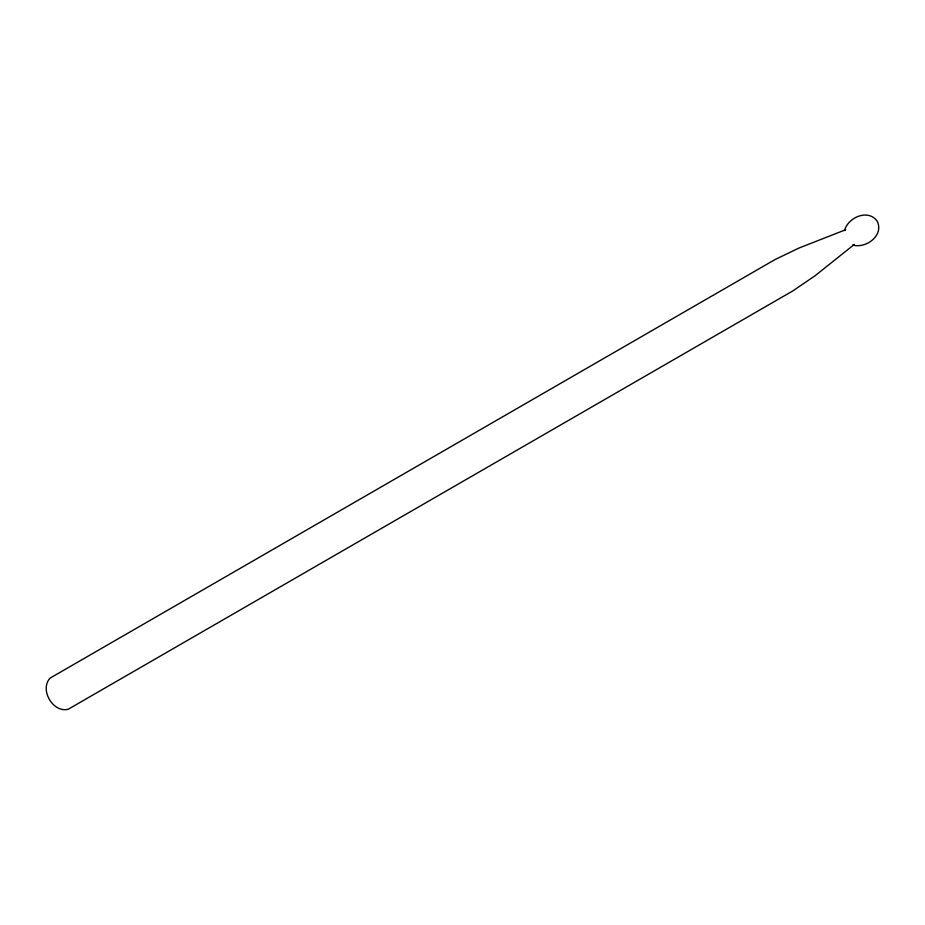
<?xml version="1.0" encoding="UTF-8"?>
<svg xmlns="http://www.w3.org/2000/svg" width="925" height="925" viewBox="0 0 925 925"><rect width="100%" height="100%" fill="white"/><g stroke="black" fill="none" stroke-linecap="round" stroke-linejoin="round"><path stroke-width="1.39" d="M844.606 230.221C848.317 217.202 868.436 208.541 877.293 221.329C883.942 235.389 866.378 248.49 853.243 245.194M844.71 230.614L845.67 229.724L799.027 248.027L774.849 259.659L50.135 678.083C39.289 689.483 52.852 712.99 68.149 709.29L792.875 290.878L815.041 275.766L854.203 244.524L852.954 244.905"/></g></svg>
